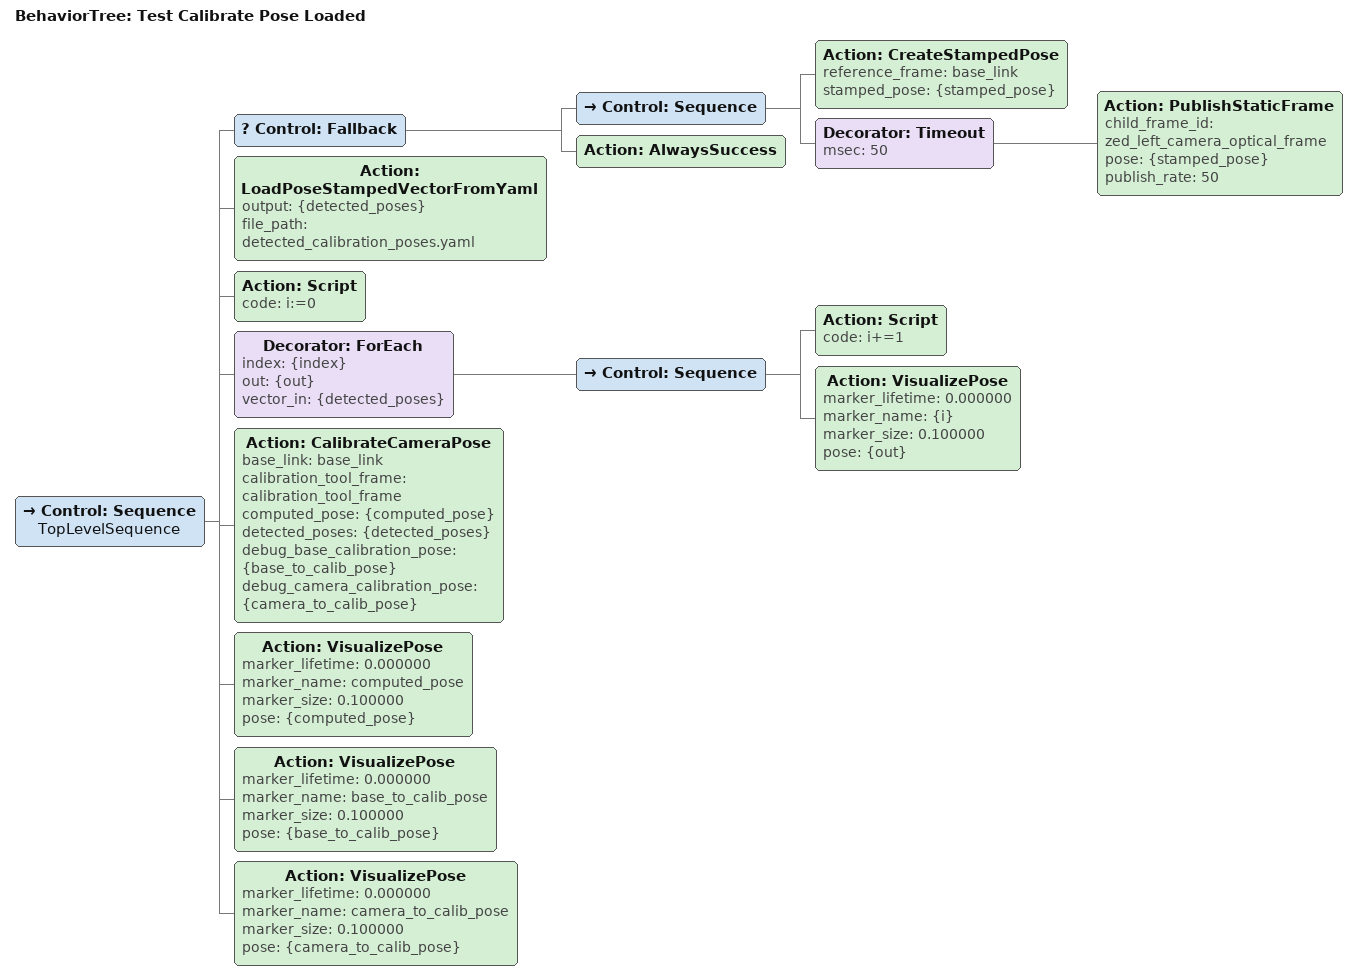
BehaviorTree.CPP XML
<?xml version='1.0' encoding='utf-8'?>
<root BTCPP_format="4" main_tree_to_execute="Test Calibrate Pose Loaded">
  <BehaviorTree ID="Test Calibrate Pose Loaded" _description="">
    <Control ID="Sequence" name="TopLevelSequence">
      <Control ID="Fallback">
        <Control ID="Sequence">
          <Action ID="CreateStampedPose" reference_frame="base_link" stamped_pose="{stamped_pose}"/>
          <Decorator ID="Timeout" msec="50">
            <Action ID="PublishStaticFrame" child_frame_id="zed_left_camera_optical_frame" pose="{stamped_pose}" publish_rate="50"/>
          </Decorator>
        </Control>
        <Action ID="AlwaysSuccess"/>
      </Control>
      <Action ID="LoadPoseStampedVectorFromYaml" output="{detected_poses}" file_path="detected_calibration_poses.yaml"/>
      <Action ID="Script" code="i:=0"/>
      <Decorator ID="ForEach" index="{index}" out="{out}" vector_in="{detected_poses}">
        <Control ID="Sequence">
          <Action ID="Script" code="i+=1"/>
          <Action ID="VisualizePose" marker_lifetime="0.000000" marker_name="{i}" marker_size="0.100000" pose="{out}"/>
        </Control>
      </Decorator>
      <Action ID="CalibrateCameraPose" base_link="base_link" calibration_tool_frame="calibration_tool_frame" computed_pose="{computed_pose}" detected_poses="{detected_poses}" debug_base_calibration_pose="{base_to_calib_pose}" debug_camera_calibration_pose="{camera_to_calib_pose}"/>
      <Action ID="VisualizePose" marker_lifetime="0.000000" marker_name="computed_pose" marker_size="0.100000" pose="{computed_pose}"/>
      <Action ID="VisualizePose" marker_lifetime="0.000000" marker_name="base_to_calib_pose" marker_size="0.100000" pose="{base_to_calib_pose}"/>
      <Action ID="VisualizePose" marker_lifetime="0.000000" marker_name="camera_to_calib_pose" marker_size="0.100000" pose="{camera_to_calib_pose}"/>
    </Control>
  </BehaviorTree>
</root>
